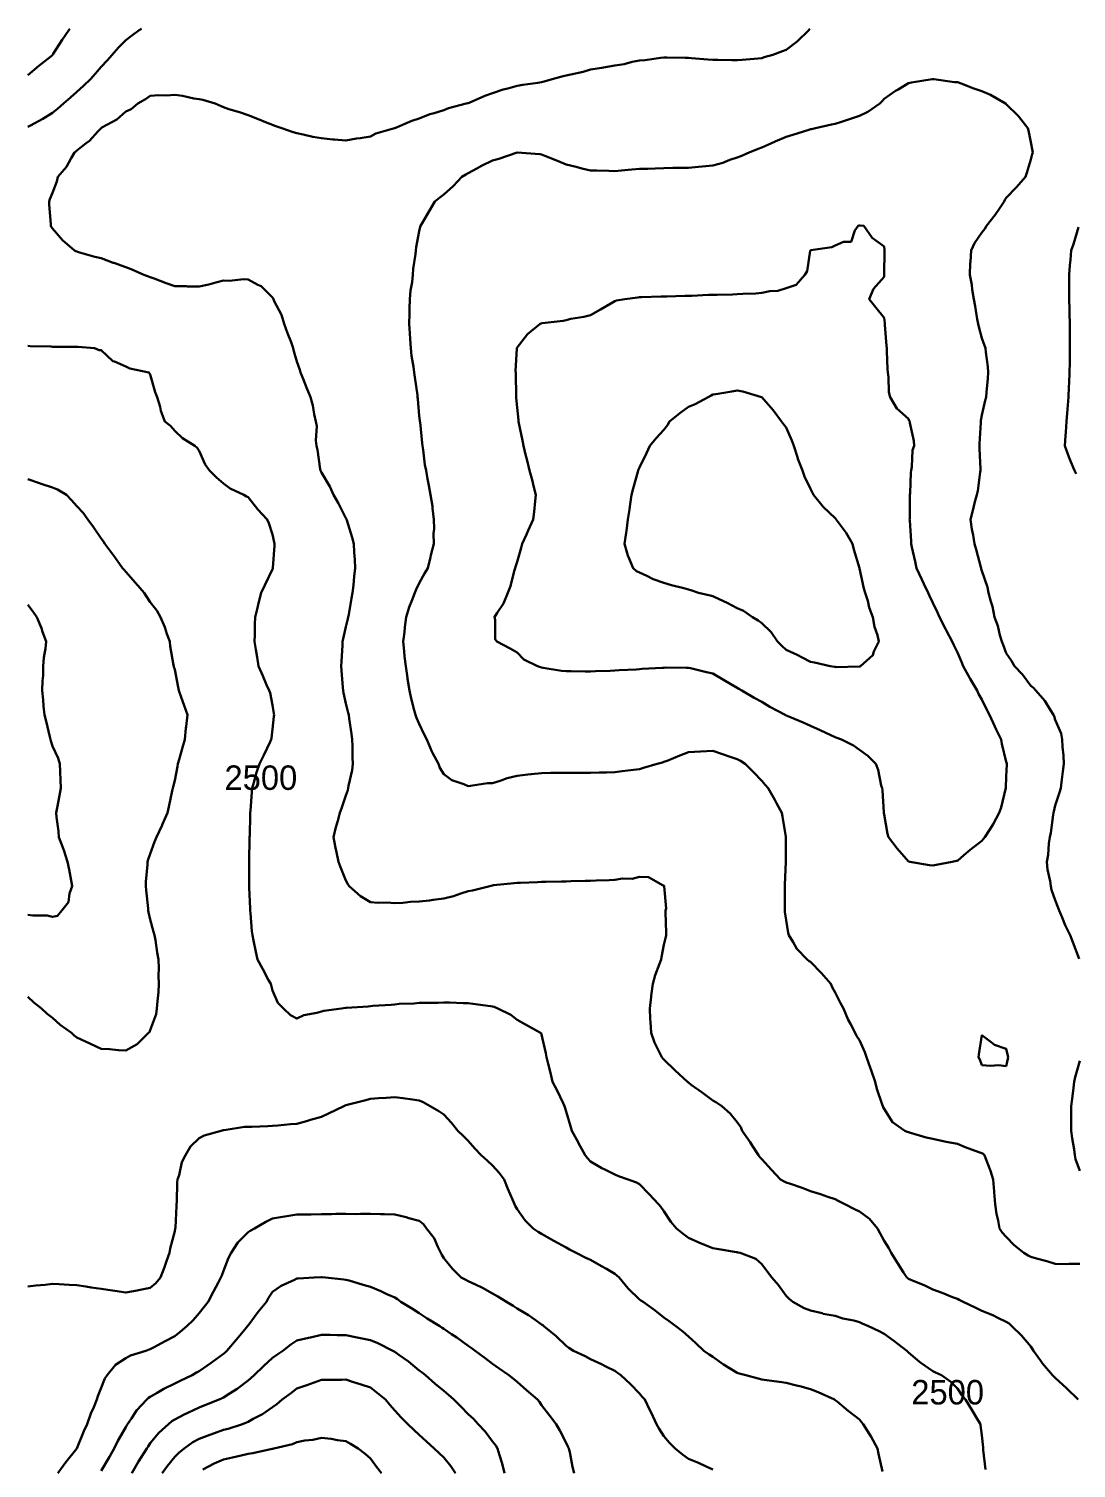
# Model space of a CAD drawing. Header units: inches. Extents: x 29277 to 43569, y 11651 to 22756.
# Drawn here: x 33739 to 38021, y 16870 to 22756 of the extents above; entities that cross this region are included whole.
import ezdxf

# ---------------------------------------------------------------- set-up
doc = ezdxf.new("R2010")
doc.units = ezdxf.units.IN
doc.header["$MEASUREMENT"] = 0
doc.layers.add('test_100m', color=124, linetype='Continuous', lineweight=30, true_color=0x00b06f)
doc.layers.add('test_20m', color=244, linetype='Continuous', lineweight=30, true_color=0xa80019)

msp = doc.modelspace()

# ---------------------------------------------------------------- linework, layer by layer
at = {"layer": 'test_100m'}
for points, elevation in [([(34199.7, 22756), (34190.7, 22749.9), (34158.6, 22726.6), (34135.3, 22709.5), (34106.2, 22679), (34080.2, 22649.9), (34059.1, 22626), (34035.3, 22600.2), (34011.9, 22573.3), (33991, 22549.9), (33962.5, 22522.7), (33935.3, 22497.9), (33910, 22475.2), (33881, 22449.9), (33855.8, 22429.3), (33835.3, 22412.4), (33796.7, 22388.4), (33746, 22360.6), (33735.3, 22354.5)], 2500), ([(33735.3, 21459.2), (33743.9, 21458.5), (33828.8, 21456.3), (33835.3, 21455.8), (33841, 21455.6), (33929.6, 21455.5), (33935.3, 21455.4), (33940.3, 21454.9), (34008.2, 21449.9), (34026.7, 21441.3), (34035.3, 21441.8), (34082.5, 21397.1), (34089.8, 21395.4), (34135.3, 21375.5), (34152.2, 21366.8), (34229, 21349.9), (34232.4, 21347), (34235.3, 21342.9), (34255.2, 21269.8), (34263.8, 21249.9), (34275.8, 21209.4), (34279.4, 21194), (34294.9, 21149.9), (34317.9, 21132.5), (34335.3, 21111.4), (34367.7, 21082.3), (34417.3, 21049.9), (34427.8, 21042.4), (34435.3, 21030.7), (34459.8, 20974.4), (34477.4, 20949.9), (34506.9, 20921.5), (34535.3, 20896.4), (34561.9, 20876.5), (34617.7, 20849.9), (34629.4, 20844), (34635.3, 20840.4), (34675.6, 20790.2), (34713.9, 20749.9), (34719.9, 20734.5), (34735.3, 20688.2), (34741.7, 20656.3), (34743.2, 20649.9), (34743, 20642.2), (34736.5, 20551.1), (34736.5, 20549.9), (34736.2, 20549), (34735.3, 20546.4), (34704.4, 20480.8), (34689.3, 20449.9), (34678.1, 20407.1), (34674, 20388.7), (34664.6, 20349.9), (34663.5, 20321.7), (34662.4, 20277), (34661.3, 20249.9), (34666.8, 20218.3), (34672, 20186.6), (34678.5, 20149.9), (34695.6, 20110.3), (34711.4, 20073.8), (34721.7, 20049.9), (34725.3, 20039.9), (34735.3, 19989.8), (34740.7, 19955.4), (34741.4, 19949.9), (34740.9, 19944.3), (34735.3, 19891.6), (34730.8, 19854.4), (34730.3, 19849.9), (34725.7, 19840.3), (34699.5, 19785.7), (34681.9, 19749.9), (34670, 19715.2), (34659.3, 19673.9), (34652.1, 19649.9), (34650.3, 19634.8), (34644.9, 19559.5), (34643.9, 19549.9), (34643.6, 19541.5), (34642, 19456.6), (34641.8, 19449.9), (34641.8, 19443.4), (34639.7, 19354.4), (34639.7, 19349.9), (34639.8, 19345.3), (34639.6, 19254.3), (34639.8, 19249.9), (34640.2, 19245), (34643.5, 19158.1), (34644.2, 19149.9), (34645.3, 19139.9), (34651.2, 19065.8), (34652.9, 19049.9), (34658, 19027.1), (34666.9, 18981.5), (34674.5, 18949.9), (34695.2, 18909.8), (34719.3, 18865.9), (34727.9, 18849.9), (34729.8, 18844.4), (34735.3, 18823.4), (34757.5, 18772.1), (34780.3, 18749.9), (34808.2, 18722.8), (34835.3, 18708.6), (34862.7, 18722.5), (34916.9, 18731.6), (34935.3, 18737.4), (34944.7, 18740.5), (35017.7, 18749.9), (35033.5, 18751.6), (35035.3, 18751.7), (35037.2, 18751.8), (35126.8, 18758.3), (35135.3, 18759), (35145.5, 18760.1), (35220.5, 18764.6), (35235.3, 18766.5), (35253.4, 18768), (35315, 18770.2), (35335.3, 18772.1), (35358.4, 18773), (35412.1, 18773.1), (35435.3, 18774.1), (35459.1, 18773.7), (35514.2, 18771), (35535.3, 18770.7), (35554.3, 18768.9), (35625.9, 18759.2), (35635.3, 18758.3), (35641.7, 18756.3), (35656.7, 18749.9), (35709.2, 18723.8), (35735.3, 18703.1), (35769.6, 18684.2), (35831.3, 18649.9), (35833.5, 18648.2), (35835.3, 18643.1), (35852.6, 18567.3), (35855.9, 18549.9), (35862.6, 18522.6), (35871.9, 18486.6), (35880.5, 18449.9), (35899.4, 18414), (35923, 18362.2), (35928.9, 18349.9), (35930.8, 18345.4), (35935.3, 18328.8), (35953.2, 18267.9), (35959.6, 18249.9), (35985.6, 18200.2), (35986.4, 18198.7), (36013.1, 18149.9), (36023.5, 18138.1), (36035.3, 18123.9), (36082.1, 18096.7), (36093.8, 18091.4), (36135.3, 18070.8), (36149.9, 18064.5), (36189.8, 18049.9), (36223.3, 18037.9), (36235.3, 18031), (36275.8, 17990.4), (36313.4, 17949.9), (36323.4, 17938), (36335.3, 17920.4), (36363.1, 17877.7), (36386.5, 17849.9), (36413.5, 17828.1), (36435.3, 17812.3), (36477.7, 17792.4), (36501.9, 17783.2), (36535.3, 17769.4), (36552, 17766.7), (36632.2, 17753), (36635.3, 17752.5), (36637.5, 17752.1), (36647.5, 17749.9), (36711.6, 17726.2), (36735.3, 17704.2), (36758.7, 17673.3), (36776.7, 17649.9), (36803.8, 17618.5), (36835.3, 17575), (36847.7, 17562.3), (36862.5, 17549.9), (36909.3, 17524), (36935.3, 17514.2), (36982.1, 17503), (36986.8, 17501.5), (37035.3, 17492.5), (37067.3, 17481.9), (37112.2, 17473), (37135.3, 17466.7), (37146.5, 17461.1), (37172.2, 17449.9), (37215.8, 17430.4), (37235.3, 17418.9), (37275.7, 17390.4), (37328.9, 17349.9), (37331.8, 17346.5), (37335.3, 17342.1), (37380.7, 17304.5), (37385.6, 17300.3), (37435.3, 17266.5), (37446.2, 17260.8), (37470.4, 17249.9), (37508.7, 17223.4), (37535.3, 17195.8), (37553.6, 17168.2), (37567.9, 17149.9), (37593.9, 17108.5), (37620, 17065.1), (37629.3, 17049.9), (37630.4, 17045), (37635.3, 17004.5), (37640, 16954.7), (37640.2, 16949.9), (37640.7, 16944.4), (37649.7, 16864.3)], 2500), ([(34284.5, 16849.9), (34305.4, 16879.8), (34335.3, 16916.3), (34352.3, 16932.9), (34374.2, 16949.9), (34409.7, 16975.5), (34435.3, 16990.1), (34478.8, 17006.4), (34498.4, 17013.1), (34535.3, 17026.2), (34554, 17031.2), (34612.7, 17049.9), (34629.2, 17056), (34635.3, 17059.1), (34656.4, 17071), (34694.5, 17090.7), (34735.3, 17119.9), (34753.3, 17131.8), (34775.3, 17149.9), (34809.4, 17175.7), (34835.3, 17195.3), (34875.4, 17209.8), (34905.4, 17220), (34935.3, 17230.5), (34954.5, 17230.7), (35017, 17231.6), (35035.3, 17231.8), (35062.2, 17223), (35097.5, 17212.1), (35135.3, 17199), (35163.3, 17178), (35196.6, 17149.9), (35214.7, 17129.3), (35235.3, 17105.9), (35261.9, 17076.5), (35288.8, 17049.9), (35312.5, 17027.2), (35335.3, 17006.7), (35364.5, 16979.1), (35396.7, 16949.9), (35416.2, 16930.9), (35435.3, 16913), (35463.8, 16878.4), (35483.4, 16849.9)], 2400)]:
    msp.add_lwpolyline(points, dxfattribs=dict(at, elevation=elevation))
at = {"layer": 'test_20m'}
for points, elevation in [([(34199.7, 22756), (34190.7, 22749.9), (34158.6, 22726.6), (34135.3, 22709.5), (34106.2, 22679), (34080.2, 22649.9), (34059.1, 22626), (34035.3, 22600.2), (34011.9, 22573.3), (33991, 22549.9), (33962.5, 22522.7), (33935.3, 22497.9), (33910, 22475.2), (33881, 22449.9), (33855.8, 22429.3), (33835.3, 22412.4), (33796.7, 22388.4), (33746, 22360.6), (33735.3, 22354.5)], 2500), ([(33907.3, 22756), (33903, 22749.9), (33875, 22710.2), (33838.6, 22653.2), (33836.4, 22649.9), (33835.9, 22649.3), (33835.3, 22648.6), (33828.8, 22643.3), (33780.5, 22604.6), (33735.3, 22566)], 2480), ([(36932, 22756), (36931, 22754.1), (36927.5, 22749.9), (36880.7, 22704.4), (36835.3, 22669.8), (36820.9, 22664.2), (36781, 22649.9), (36745.5, 22639.6), (36735.3, 22636.5), (36720.4, 22635), (36655.5, 22629.6), (36635.3, 22627.5), (36612.8, 22627.4), (36555.9, 22629.2), (36535.3, 22629.1), (36515.5, 22630.1), (36448.7, 22636.5), (36435.3, 22637.2), (36422.7, 22637.3), (36346.7, 22638.4), (36335.3, 22638.5), (36322.8, 22637.4), (36257.5, 22627.6), (36235.3, 22625.8), (36205.9, 22620.5), (36173.1, 22612), (36135.3, 22606.3), (36087.8, 22597.4), (36082.1, 22596.7), (36035.3, 22589), (36004.8, 22580.4), (35955.1, 22569.7), (35935.3, 22564.7), (35922.9, 22562.3), (35878.4, 22549.9), (35845.4, 22539.8), (35835.3, 22537.4), (35820.5, 22535.1), (35758.5, 22526.6), (35735.3, 22522.6), (35696.8, 22511.4), (35678, 22507.1), (35635.3, 22492.1), (35603.9, 22481.2), (35539.2, 22453.8), (35535.3, 22452.3), (35533.3, 22451.8), (35527.6, 22449.9), (35454.4, 22430.8), (35435.3, 22423.8), (35396.5, 22411.1), (35378.5, 22406.7), (35335.3, 22388.7), (35305.1, 22380), (35235.6, 22350.2), (35235.1, 22350.1), (35234.6, 22349.9), (35157.9, 22327.2), (35135.3, 22315.1), (35093.7, 22308.3), (35078.4, 22306.8), (35035.3, 22298.6), (34988.3, 22302.9), (34981.4, 22303.7), (34935.3, 22308.1), (34900.2, 22314.8), (34861.3, 22323.9), (34835.3, 22329.2), (34819.3, 22333.9), (34774, 22349.9), (34744.8, 22359.4), (34735.3, 22362.8), (34713.5, 22371.7), (34673.8, 22388.4), (34635.3, 22403.1), (34600.2, 22414.8), (34557.2, 22427.9), (34535.3, 22434.9), (34525.2, 22439.8), (34500.7, 22449.9), (34450.3, 22464.9), (34435.3, 22467.8), (34414, 22471.1), (34366.9, 22481.5), (34335.3, 22485.8), (34302.4, 22482.7), (34270, 22484.6), (34235.3, 22482.2), (34216.6, 22468.6), (34184.5, 22449.9), (34157.5, 22427.7), (34135.3, 22417.2), (34099.5, 22385.7), (34037.6, 22352.2), (34035.3, 22350.8), (34034.8, 22350.3), (34034.2, 22349.9), (34021.1, 22335.7), (33987, 22298.1), (33973.4, 22288), (33935.3, 22258.3), (33931.1, 22254), (33926.2, 22249.9), (33912.1, 22226.7), (33893.2, 22192), (33857.5, 22149.9), (33853.5, 22131.6), (33835.3, 22085.5), (33825.6, 22059.6), (33821.6, 22049.9), (33822.2, 22036.8), (33828.7, 21956.4), (33829.1, 21949.9), (33831, 21945.6), (33835.3, 21939.1), (33876.5, 21891.1), (33925.5, 21849.9), (33931.7, 21846.3), (33935.3, 21844.7), (33942.3, 21842.9), (34009.3, 21823.9), (34035.3, 21817.5), (34084.5, 21799.1), (34086.8, 21798.3), (34135.3, 21781.6), (34158.1, 21772.7), (34208.8, 21749.9), (34228.1, 21742.7), (34235.3, 21739.8), (34251, 21734.2), (34300.6, 21715.2), (34335.3, 21703.8), (34382.4, 21702.8), (34388.1, 21702.7), (34435.3, 21701.7), (34475.5, 21709.7), (34504, 21718.6), (34535.3, 21726.2), (34559.3, 21725.9), (34617.1, 21731.7), (34635.3, 21731.4), (34675.8, 21709.4), (34689.3, 21703.9), (34735.3, 21657.3), (34738.5, 21653.1), (34739.4, 21649.9), (34742.6, 21642.6), (34771.7, 21586.3), (34783, 21549.9), (34796.3, 21510.9), (34811.2, 21474), (34820.2, 21449.9), (34822.8, 21437.4), (34835.3, 21394.8), (34847, 21361.6), (34850.3, 21349.9), (34860.2, 21324.9), (34874, 21288.6), (34890.3, 21249.9), (34900.4, 21215), (34905.4, 21179.8), (34912.2, 21149.9), (34916, 21130.6), (34912.8, 21072.4), (34915.7, 21049.9), (34918.9, 21033.5), (34930.3, 20954.9), (34931.2, 20949.9), (34932.4, 20947), (34935.3, 20941), (34969.2, 20883.8), (34984.9, 20849.9), (35003.1, 20817.8), (35035.3, 20755.1), (35037.1, 20751.7), (35038, 20749.9), (35039.1, 20746.1), (35060.4, 20675.1), (35067.7, 20649.9), (35069.6, 20615.6), (35071.6, 20586.2), (35073.5, 20549.9), (35069.4, 20515.8), (35066.4, 20481), (35062.9, 20449.9), (35058.3, 20426.9), (35046.8, 20361.4), (35044.6, 20349.9), (35042.8, 20342.4), (35035.3, 20310.8), (35023.7, 20261.4), (35022, 20249.9), (35021.4, 20236), (35017.1, 20168.1), (35016.4, 20149.9), (35017.6, 20132.2), (35023.3, 20061.9), (35024.1, 20049.9), (35025.6, 20040.2), (35035.3, 19997.2), (35044.6, 19959.2), (35046.9, 19949.9), (35049.1, 19936.1), (35057.7, 19872.3), (35061.4, 19849.9), (35062.7, 19822.5), (35062, 19776.6), (35063.5, 19749.9), (35060.7, 19724.5), (35046.2, 19660.8), (35044.7, 19649.9), (35043.1, 19642.1), (35035.3, 19620.9), (35017.2, 19567.9), (35010.8, 19549.9), (35002, 19516.6), (34994.3, 19490.9), (34984.5, 19449.9), (34992.2, 19406.8), (34996.8, 19388.4), (35004.5, 19349.9), (35012.9, 19327.5), (35035.3, 19272.8), (35043.9, 19258.5), (35048.2, 19249.9), (35094.9, 19209.5), (35135.3, 19184.7), (35167.5, 19182.2), (35202.2, 19182.9), (35235.3, 19180.8), (35267.7, 19182.3), (35300, 19185.1), (35335.3, 19186.7), (35377.2, 19191.8), (35391.7, 19193.5), (35435.3, 19198.9), (35475.8, 19209.4), (35505.6, 19220.2), (35535.3, 19229.2), (35552.6, 19232.5), (35623.2, 19249.9), (35632.8, 19252.4), (35635.3, 19252.9), (35638.7, 19253.3), (35723, 19262.1), (35735.3, 19263.3), (35749.2, 19263.8), (35818.6, 19266.6), (35835.3, 19267.1), (35852.8, 19267.4), (35916.1, 19269), (35935.3, 19269.3), (35955.2, 19269.8), (36013.8, 19271.3), (36035.3, 19271.8), (36058.6, 19273.2), (36111, 19274.2), (36135.3, 19275.8), (36166.6, 19281.2), (36205.4, 19279.7), (36235.3, 19288.4), (36272.7, 19287.3), (36332.9, 19252.2), (36335.3, 19252), (36336.1, 19250.7), (36336.1, 19249.9), (36335.9, 19249.3), (36344.1, 19158.7), (36342.6, 19149.9), (36342.3, 19142.9), (36344.8, 19059.5), (36344.4, 19049.9), (36342.8, 19042.3), (36335.3, 19009.9), (36325, 18960.1), (36323.7, 18949.9), (36317.9, 18932.6), (36299.7, 18885.4), (36289.7, 18849.9), (36283.7, 18801.5), (36283.2, 18797.9), (36277.3, 18749.9), (36279.8, 18705.4), (36280.1, 18694.7), (36282.7, 18649.9), (36296.3, 18610.9), (36320.7, 18564.5), (36327.3, 18549.9), (36330.5, 18545.1), (36335.3, 18540.3), (36381.6, 18496.3), (36431.4, 18449.9), (36433.5, 18448.1), (36435.3, 18446.6), (36447.3, 18437.8), (36491.2, 18405.8), (36535.3, 18373.5), (36550.9, 18365.6), (36572.8, 18349.9), (36606.1, 18320.7), (36635.3, 18284.6), (36649.3, 18264), (36656, 18249.9), (36687.6, 18202.3), (36696.5, 18188.7), (36721.9, 18149.9), (36727.3, 18141.9), (36735.3, 18133.4), (36775, 18089.6), (36812.7, 18049.9), (36827.1, 18041.7), (36835.3, 18038.5), (36853, 18032.1), (36901.1, 18015.8), (36935.3, 18003), (36975.3, 17989.9), (37005.5, 17979.7), (37035.3, 17969.8), (37048.5, 17963.2), (37075.1, 17949.9), (37114.9, 17929.5), (37135.3, 17919.2), (37175.4, 17890), (37208.6, 17849.9), (37217.7, 17832.4), (37235.3, 17798.9), (37254.7, 17769.3), (37264.8, 17749.9), (37291.9, 17706.5), (37315.4, 17669.7), (37328.1, 17649.9), (37332.1, 17646.7), (37335.3, 17644.7), (37344.6, 17640.6), (37402, 17616.6), (37435.3, 17600.6), (37472.4, 17587.1), (37515.6, 17569.6), (37535.3, 17562), (37543.1, 17557.7), (37558.7, 17549.9), (37611, 17525.6), (37635.3, 17513.8), (37680.5, 17495.1), (37700, 17485.1), (37735.3, 17468.4), (37746.3, 17460.9), (37758, 17449.9), (37797.3, 17411.9), (37835.3, 17367.3), (37842.4, 17357), (37846.9, 17349.9), (37875.7, 17309.5), (37883.5, 17298.1), (37924.2, 17249.9), (37929.5, 17244.1), (37935.3, 17239.7), (37981.9, 17196.6), (38028.4, 17149.9)], 2520), ([(38032.6, 18952.5), (38006.8, 19021.4), (37995.9, 19049.9), (37976.3, 19090.9), (37963.4, 19121.7), (37951, 19149.9), (37946.9, 19161.6), (37935.3, 19193.1), (37920.3, 19235), (37917.1, 19249.9), (37915, 19270.1), (37903.1, 19317.7), (37900.8, 19349.9), (37906.8, 19378.4), (37909.5, 19424.1), (37913.7, 19449.9), (37916.9, 19468.2), (37927.4, 19542.1), (37928.7, 19549.9), (37929.7, 19555.4), (37935.3, 19579.9), (37952.7, 19632.4), (37957.7, 19649.9), (37961, 19675.6), (37966.3, 19718.9), (37970.2, 19749.9), (37969.1, 19783.7), (37965.2, 19820), (37964, 19849.9), (37959.2, 19873.9), (37935.3, 19930.3), (37930.7, 19945.3), (37928.5, 19949.9), (37916, 19969.2), (37892.9, 20007.5), (37856, 20049.9), (37846.1, 20060.7), (37835.3, 20069), (37801.4, 20116), (37769, 20149.9), (37756.6, 20171.2), (37735.3, 20202), (37722.2, 20236.8), (37716.4, 20249.9), (37708.5, 20276.6), (37700.2, 20314.8), (37687.3, 20349.9), (37678.7, 20393.3), (37671.5, 20413.7), (37662.2, 20449.9), (37658.2, 20472.8), (37635.3, 20539.1), (37633, 20547.7), (37632.1, 20549.9), (37630.7, 20554.4), (37612.5, 20627.1), (37605.1, 20649.9), (37599.6, 20685.6), (37594.9, 20709.5), (37589.3, 20749.9), (37598.7, 20786.4), (37607.2, 20821.8), (37614.2, 20849.9), (37618.7, 20866.5), (37628.8, 20943.4), (37630.2, 20949.9), (37630.4, 20954.7), (37625.5, 21040.1), (37625.9, 21049.9), (37626.3, 21058.8), (37630.9, 21145.5), (37631.1, 21149.9), (37631.4, 21153.8), (37635.3, 21175.6), (37649.4, 21235.7), (37653.1, 21249.9), (37654.9, 21269.5), (37659.4, 21325.8), (37661.7, 21349.9), (37659.2, 21373.8), (37651.5, 21433.7), (37649.7, 21449.9), (37646.2, 21460.8), (37635.3, 21490.4), (37622.4, 21537), (37619.7, 21549.9), (37616.5, 21568.6), (37607.5, 21622.1), (37602.7, 21649.9), (37595.9, 21689.2), (37593.8, 21708.4), (37585.5, 21749.9), (37588, 21797.1), (37588.8, 21803.4), (37591.7, 21849.9), (37605.7, 21879.5), (37635.3, 21922.7), (37646.8, 21938.4), (37654.1, 21949.9), (37689.8, 21995.3), (37706.9, 22021.5), (37726.1, 22049.9), (37729.2, 22055.9), (37735.3, 22064.3), (37777.2, 22108), (37813.8, 22149.9), (37818.9, 22166.3), (37835.3, 22221.3), (37841.4, 22243.8), (37843, 22249.9), (37842.6, 22257.2), (37835.3, 22292.9), (37825.8, 22340.4), (37823.7, 22349.9), (37784.6, 22399.3), (37735.3, 22447.9), (37734.2, 22448.8), (37732.6, 22449.9), (37670.9, 22485.5), (37635.3, 22500.7), (37598.1, 22512.7), (37554.2, 22530.9), (37535.3, 22538), (37523.7, 22538.3), (37438.3, 22549.9), (37435.6, 22550.2), (37435.3, 22550.3), (37434.9, 22550.3), (37432, 22549.9), (37348.3, 22536.9), (37335.3, 22533.2), (37293.8, 22508.4), (37282.9, 22502.2), (37235.3, 22469.1), (37226.3, 22458.8), (37218.1, 22449.9), (37169.1, 22416), (37135.3, 22399.4), (37097.9, 22387.2), (37061.2, 22375.8), (37035.3, 22367.6), (37020.7, 22364.4), (36954.6, 22349.9), (36939, 22346.1), (36935.3, 22345.1), (36928.5, 22343.1), (36862.7, 22322.5), (36835.3, 22314.4), (36790.5, 22294.7), (36772, 22286.7), (36735.3, 22270.6), (36720.1, 22265.1), (36684.1, 22249.9), (36649.7, 22235.4), (36635.3, 22230.1), (36605.3, 22219.9), (36576.6, 22208.5), (36535.3, 22196.8), (36492.4, 22192.7), (36477.1, 22191.7), (36435.3, 22187.9), (36397.9, 22187.3), (36372.2, 22186.9), (36335.3, 22186.2), (36299.9, 22185.2), (36269.1, 22183.7), (36235.3, 22182.7), (36204.4, 22180.7), (36161.2, 22175.8), (36135.3, 22173.9), (36110.4, 22174.8), (36061.4, 22176), (36035.3, 22176.9), (35999.9, 22185.3), (35976.7, 22191.3), (35935.3, 22200.6), (35900.8, 22215.5), (35849, 22236.2), (35835.3, 22241.8), (35828.5, 22243.1), (35735.5, 22249.6), (35735.3, 22249.7), (35735, 22249.6), (35661.1, 22224.1), (35635.3, 22217.6), (35589.6, 22195.6), (35570, 22184.6), (35535.3, 22166), (35525.1, 22160.1), (35509.1, 22149.9), (35473.3, 22111.9), (35435.3, 22077.8), (35419.6, 22065.6), (35399.2, 22049.9), (35375.5, 22009.7), (35347.1, 21961.7), (35340.1, 21949.9), (35339.1, 21946), (35335.3, 21928.9), (35322.8, 21862.3), (35321.2, 21849.9), (35319.8, 21834.4), (35310.8, 21774.3), (35308.8, 21749.9), (35305.6, 21720.2), (35299.8, 21685.4), (35296.4, 21649.9), (35295.7, 21610.3), (35295.1, 21590.1), (35294.4, 21549.9), (35296.5, 21511.1), (35298.2, 21487), (35300.2, 21449.9), (35303.9, 21418.5), (35311.9, 21373.2), (35315, 21349.9), (35316.8, 21331.4), (35327.7, 21257.5), (35328.5, 21249.9), (35328.8, 21243.4), (35335.3, 21172.9), (35337.4, 21152.1), (35337.8, 21149.9), (35338.3, 21146.9), (35346.6, 21061.2), (35348.8, 21049.9), (35351.6, 21033.6), (35358.6, 20973.2), (35363, 20949.9), (35368.9, 20916.2), (35374.2, 20888.8), (35380.9, 20849.9), (35388.9, 20803.5), (35389, 20796.2), (35395.1, 20749.9), (35396.5, 20711.1), (35393.7, 20691.4), (35394.8, 20649.9), (35382.1, 20603.1), (35380.6, 20595.2), (35369.8, 20549.9), (35357.3, 20527.9), (35335.3, 20489.1), (35322, 20463.2), (35316.8, 20449.9), (35306.5, 20421.1), (35294.2, 20391), (35281.4, 20349.9), (35276.9, 20308.3), (35274.5, 20289.1), (35270.1, 20249.9), (35274.1, 20211.1), (35275, 20189.6), (35279.7, 20149.9), (35286.9, 20101.5), (35287.7, 20097.4), (35295.4, 20049.9), (35302.7, 20017.3), (35314.9, 19970.2), (35319.8, 19949.9), (35323.7, 19938.3), (35335.3, 19913.5), (35355.8, 19870.4), (35366.2, 19849.9), (35386.4, 19801), (35389.5, 19795.7), (35413.3, 19749.9), (35418.9, 19733.5), (35435.3, 19708), (35468.8, 19683.4), (35517.9, 19667.2), (35535.3, 19659.3), (35545.3, 19659.9), (35614.5, 19670.6), (35635.3, 19671.7), (35666.4, 19681), (35694.1, 19691.1), (35735.3, 19701.2), (35779, 19706.2), (35792.8, 19707.4), (35835.3, 19712), (35872.5, 19712.7), (35898.4, 19713.1), (35935.3, 19713.8), (35971.5, 19713.7), (35998.7, 19713.4), (36035.3, 19713.2), (36070.8, 19714.3), (36100.1, 19714.8), (36135.3, 19715.8), (36165.1, 19720.1), (36210.7, 19725.3), (36235.3, 19728.7), (36251.5, 19733.6), (36307.9, 19749.9), (36329, 19756.1), (36335.3, 19757.7), (36348.2, 19762.8), (36401.1, 19784), (36435.3, 19797.4), (36485, 19800.2), (36485.6, 19800.2), (36535.3, 19802.9), (36574.7, 19789.3), (36606.1, 19779), (36635.3, 19769.2), (36647.9, 19762.5), (36667.6, 19749.9), (36701.4, 19716.1), (36735.3, 19680), (36749.7, 19664.3), (36762.1, 19649.9), (36788.8, 19603.5), (36796.4, 19588.8), (36817.1, 19549.9), (36819.7, 19534.3), (36834.1, 19451.1), (36834.3, 19449.9), (36834.3, 19448.9), (36834.2, 19350.9), (36834.2, 19349.9), (36834.2, 19348.8), (36830, 19255.1), (36829.7, 19249.9), (36829.5, 19244.2), (36829.5, 19155.7), (36829.2, 19149.9), (36829.6, 19144.2), (36835.3, 19110.3), (36844.1, 19058.7), (36846.1, 19049.9), (36863.9, 19021.3), (36878.8, 18993.4), (36921.2, 18949.9), (36928.7, 18943.3), (36935.3, 18940.2), (36979.3, 18893.9), (37018.3, 18849.9), (37022.8, 18837.4), (37035.3, 18814.9), (37057.2, 18771.9), (37069.6, 18749.9), (37089.1, 18703.7), (37098.2, 18687), (37116.7, 18649.9), (37123.4, 18638.1), (37135.3, 18620), (37156.5, 18571.2), (37163.7, 18549.9), (37180.6, 18504.5), (37183.3, 18497.9), (37199.4, 18449.9), (37205.9, 18420.5), (37228.1, 18357), (37230.1, 18349.9), (37231.2, 18345.8), (37235.3, 18338.7), (37269.5, 18284.1), (37320.4, 18249.9), (37330.1, 18244.7), (37335.3, 18243.3), (37343.7, 18241.5), (37407, 18221.6), (37435.3, 18217), (37477.5, 18207.6), (37489.6, 18204.2), (37535.3, 18195.6), (37567.6, 18182.3), (37622.7, 18162.4), (37635.3, 18157.6), (37640.2, 18154.9), (37645.4, 18149.9), (37651.1, 18134.1), (37670.8, 18085.5), (37682.1, 18049.9), (37685.9, 18000.5), (37686, 17999.1), (37689.9, 17949.9), (37695.7, 17910.3), (37702.2, 17882.9), (37707.9, 17849.9), (37718.3, 17833), (37735.3, 17815.9), (37767, 17781.6), (37806.9, 17749.9), (37824.6, 17739.2), (37835.3, 17733.7), (37858, 17727.2), (37901.1, 17715.7), (37935.3, 17705.2), (37980.6, 17704.6), (37990.9, 17705.6), (38035.3, 17704.9)], 2540), ([(38021, 20935.7), (38014.6, 20949.9), (37999.5, 20985.7), (37990.4, 21005), (37974.2, 21049.9), (37976.6, 21091.3), (37978.8, 21106.3), (37981, 21149.9), (37985.3, 21199.8), (37985.3, 21199.9), (37989.3, 21249.9), (37991.3, 21293.8), (37991.8, 21306.4), (37993.7, 21349.9), (37994.3, 21390.9), (37994.7, 21409.3), (37995.3, 21449.9), (37994.8, 21490.3), (37994.9, 21509.5), (37994.4, 21549.9), (37993.5, 21591.6), (37993.4, 21608), (37992.5, 21649.9), (37992.3, 21692.9), (37992.2, 21706.8), (37991.9, 21749.9), (37995.4, 21789.8), (37997, 21811.6), (38000.2, 21849.9), (38009.5, 21875.7), (38030.4, 21945)], 2520), ([(33735.3, 21459.2), (33743.9, 21458.5), (33828.8, 21456.3), (33835.3, 21455.8), (33841, 21455.6), (33929.6, 21455.5), (33935.3, 21455.4), (33940.3, 21454.9), (34008.2, 21449.9), (34026.7, 21441.3), (34035.3, 21441.8), (34082.5, 21397.1), (34089.8, 21395.4), (34135.3, 21375.5), (34152.2, 21366.8), (34229, 21349.9), (34232.4, 21347), (34235.3, 21342.9), (34255.2, 21269.8), (34263.8, 21249.9), (34275.8, 21209.4), (34279.4, 21194), (34294.9, 21149.9), (34317.9, 21132.5), (34335.3, 21111.4), (34367.7, 21082.3), (34417.3, 21049.9), (34427.8, 21042.4), (34435.3, 21030.7), (34459.8, 20974.4), (34477.4, 20949.9), (34506.9, 20921.5), (34535.3, 20896.4), (34561.9, 20876.5), (34617.7, 20849.9), (34629.4, 20844), (34635.3, 20840.4), (34675.6, 20790.2), (34713.9, 20749.9), (34719.9, 20734.5), (34735.3, 20688.2), (34741.7, 20656.3), (34743.2, 20649.9), (34743, 20642.2), (34736.5, 20551.1), (34736.5, 20549.9), (34736.2, 20549), (34735.3, 20546.4), (34704.4, 20480.8), (34689.3, 20449.9), (34678.1, 20407.1), (34674, 20388.7), (34664.6, 20349.9), (34663.5, 20321.7), (34662.4, 20277), (34661.3, 20249.9), (34666.8, 20218.3), (34672, 20186.6), (34678.5, 20149.9), (34695.6, 20110.3), (34711.4, 20073.8), (34721.7, 20049.9), (34725.3, 20039.9), (34735.3, 19989.8), (34740.7, 19955.4), (34741.4, 19949.9), (34740.9, 19944.3), (34735.3, 19891.6), (34730.8, 19854.4), (34730.3, 19849.9), (34725.7, 19840.3), (34699.5, 19785.7), (34681.9, 19749.9), (34670, 19715.2), (34659.3, 19673.9), (34652.1, 19649.9), (34650.3, 19634.8), (34644.9, 19559.5), (34643.9, 19549.9), (34643.6, 19541.5), (34642, 19456.6), (34641.8, 19449.9), (34641.8, 19443.4), (34639.7, 19354.4), (34639.7, 19349.9), (34639.8, 19345.3), (34639.6, 19254.3), (34639.8, 19249.9), (34640.2, 19245), (34643.5, 19158.1), (34644.2, 19149.9), (34645.3, 19139.9), (34651.2, 19065.8), (34652.9, 19049.9), (34658, 19027.1), (34666.9, 18981.5), (34674.5, 18949.9), (34695.2, 18909.8), (34719.3, 18865.9), (34727.9, 18849.9), (34729.8, 18844.4), (34735.3, 18823.4), (34757.5, 18772.1), (34780.3, 18749.9), (34808.2, 18722.8), (34835.3, 18708.6), (34862.7, 18722.5), (34916.9, 18731.6), (34935.3, 18737.4), (34944.7, 18740.5), (35017.7, 18749.9), (35033.5, 18751.6), (35035.3, 18751.7), (35037.2, 18751.8), (35126.8, 18758.3), (35135.3, 18759), (35145.5, 18760.1), (35220.5, 18764.6), (35235.3, 18766.5), (35253.4, 18768), (35315, 18770.2), (35335.3, 18772.1), (35358.4, 18773), (35412.1, 18773.1), (35435.3, 18774.1), (35459.1, 18773.7), (35514.2, 18771), (35535.3, 18770.7), (35554.3, 18768.9), (35625.9, 18759.2), (35635.3, 18758.3), (35641.7, 18756.3), (35656.7, 18749.9), (35709.2, 18723.8), (35735.3, 18703.1), (35769.6, 18684.2), (35831.3, 18649.9), (35833.5, 18648.2), (35835.3, 18643.1), (35852.6, 18567.3), (35855.9, 18549.9), (35862.6, 18522.6), (35871.9, 18486.6), (35880.5, 18449.9), (35899.4, 18414), (35923, 18362.2), (35928.9, 18349.9), (35930.8, 18345.4), (35935.3, 18328.8), (35953.2, 18267.9), (35959.6, 18249.9), (35985.6, 18200.2), (35986.4, 18198.7), (36013.1, 18149.9), (36023.5, 18138.1), (36035.3, 18123.9), (36082.1, 18096.7), (36093.8, 18091.4), (36135.3, 18070.8), (36149.9, 18064.5), (36189.8, 18049.9), (36223.3, 18037.9), (36235.3, 18031), (36275.8, 17990.4), (36313.4, 17949.9), (36323.4, 17938), (36335.3, 17920.4), (36363.1, 17877.7), (36386.5, 17849.9), (36413.5, 17828.1), (36435.3, 17812.3), (36477.7, 17792.4), (36501.9, 17783.2), (36535.3, 17769.4), (36552, 17766.7), (36632.2, 17753), (36635.3, 17752.5), (36637.5, 17752.1), (36647.5, 17749.9), (36711.6, 17726.2), (36735.3, 17704.2), (36758.7, 17673.3), (36776.7, 17649.9), (36803.8, 17618.5), (36835.3, 17575), (36847.7, 17562.3), (36862.5, 17549.9), (36909.3, 17524), (36935.3, 17514.2), (36982.1, 17503), (36986.8, 17501.5), (37035.3, 17492.5), (37067.3, 17481.9), (37112.2, 17473), (37135.3, 17466.7), (37146.5, 17461.1), (37172.2, 17449.9), (37215.8, 17430.4), (37235.3, 17418.9), (37275.7, 17390.4), (37328.9, 17349.9), (37331.8, 17346.5), (37335.3, 17342.1), (37380.7, 17304.5), (37385.6, 17300.3), (37435.3, 17266.5), (37446.2, 17260.8), (37470.4, 17249.9), (37508.7, 17223.4), (37535.3, 17195.8), (37553.6, 17168.2), (37567.9, 17149.9), (37593.9, 17108.5), (37620, 17065.1), (37629.3, 17049.9), (37630.4, 17045), (37635.3, 17004.5), (37640, 16954.7), (37640.2, 16949.9), (37640.7, 16944.4), (37649.7, 16864.3)], 2500), ([(33735.3, 20914.5), (33782.9, 20897.5), (33790, 20895.2), (33835.3, 20879.6), (33856.7, 20871.3), (33892.9, 20849.9), (33913.9, 20828.5), (33935.3, 20804.3), (33961.8, 20776.4), (33980, 20749.9), (34003.2, 20717.8), (34035.3, 20672.2), (34044.1, 20658.7), (34049.5, 20649.9), (34086.2, 20600.8), (34090.6, 20594.6), (34122.2, 20549.9), (34128.3, 20542.9), (34135.3, 20535.3), (34175.3, 20489.9), (34210.3, 20449.9), (34219.5, 20434.1), (34235.3, 20411), (34262.4, 20377), (34277.8, 20349.9), (34295, 20309.6), (34303.4, 20281.7), (34314.9, 20249.9), (34317.1, 20231.7), (34331.1, 20154), (34331.7, 20149.9), (34332, 20146.6), (34335.3, 20136), (34349.5, 20064.1), (34352.7, 20049.9), (34362, 20023.2), (34374.5, 19989.1), (34387.5, 19949.9), (34382, 19903.1), (34381.6, 19896.2), (34376.6, 19849.9), (34367.8, 19817.3), (34353.2, 19767.8), (34348.2, 19749.9), (34346.3, 19738.8), (34335.3, 19681.4), (34328.7, 19656.5), (34327.7, 19649.9), (34325.7, 19640.3), (34310.9, 19574.3), (34306, 19549.9), (34284.8, 19500.4), (34283.9, 19498.6), (34261.4, 19449.9), (34253.5, 19431.7), (34235.3, 19382.1), (34226.4, 19358.7), (34224.5, 19349.9), (34224.2, 19338.8), (34218, 19267.1), (34217.6, 19249.9), (34219.4, 19234), (34226.6, 19158.6), (34227.5, 19149.9), (34228.8, 19143.4), (34235.3, 19113.8), (34248.5, 19063.1), (34252.7, 19049.9), (34256.5, 19028.6), (34264.2, 18978.8), (34269.7, 18949.9), (34270.3, 18914.8), (34269.4, 18884), (34270.1, 18849.9), (34268.6, 18816.5), (34264.5, 18779.1), (34263, 18749.9), (34259.4, 18725.8), (34235.3, 18660.7), (34231.9, 18653.3), (34228.4, 18649.9), (34181.9, 18603.3), (34135.3, 18577.8), (34106.1, 18579.1), (34069.3, 18583.9), (34035.3, 18585.1), (33991, 18605.6), (33970.3, 18614.9), (33935.3, 18630.7), (33924.6, 18639.2), (33913.6, 18649.9), (33867.8, 18682.4), (33835.3, 18710.8), (33813.5, 18728.2), (33790.8, 18749.9), (33759.9, 18774.5), (33735.3, 18797.4)], 2480), ([(33735.3, 20399.9), (33756.4, 20371), (33772.2, 20349.9), (33790.6, 20305.2), (33795.5, 20289.6), (33809.9, 20249.9), (33807.7, 20222.3), (33800.4, 20184.8), (33798.3, 20149.9), (33797, 20111.6), (33795.1, 20090.1), (33793.8, 20049.9), (33797.7, 20012.3), (33799.5, 19985.7), (33802.9, 19949.9), (33810, 19924.6), (33825.2, 19860), (33827.8, 19849.9), (33829.4, 19844), (33835.3, 19822.7), (33858.4, 19773), (33865.9, 19749.9), (33866.6, 19718.5), (33869, 19683.6), (33869.7, 19649.9), (33864.2, 19621), (33855.1, 19569.8), (33851.5, 19549.9), (33852.8, 19532.3), (33860, 19474.6), (33861.7, 19449.9), (33877.7, 19407.5), (33882.2, 19396.8), (33897.2, 19349.9), (33903.8, 19318.4), (33912.1, 19273.1), (33916.7, 19249.9), (33905.9, 19220.5), (33900.7, 19184.4), (33874.3, 19149.9), (33856.3, 19128.9), (33835.3, 19124.2), (33814.7, 19129.3), (33755.9, 19129.3), (33735.3, 19132.7)], 2460), ([(38035.3, 18085.6), (38018.6, 18133.2), (38014.9, 18149.9), (38012.1, 18173.1), (38004, 18218.6), (38000.6, 18249.9), (38001, 18284.1), (38000.4, 18315), (38000.8, 18349.9), (38004.4, 18380.7), (38010, 18424.7), (38013, 18449.9), (38016.5, 18468.7), (38035.3, 18535.9)], 2540), ([(33735.3, 17612.5), (33768, 17617.1), (33805.4, 17620), (33835.3, 17623.8), (33862.6, 17622.6), (33904.5, 17619.1), (33935.3, 17617.9), (33972.4, 17612.8), (33994.2, 17608.9), (34035.3, 17603.7), (34081.3, 17595.9), (34090.3, 17594.9), (34135.3, 17588.1), (34182.3, 17597), (34187.4, 17597.8), (34235.3, 17607.6), (34258.2, 17626.9), (34277.3, 17649.9), (34293.1, 17692.1), (34301.5, 17716.1), (34313.7, 17749.9), (34316.6, 17768.6), (34335.3, 17839.5), (34337.3, 17847.9), (34337.9, 17849.9), (34338.4, 17853), (34342.2, 17943), (34343.4, 17949.9), (34344.5, 17959.1), (34345.6, 18039.6), (34347.1, 18049.9), (34353.5, 18068.1), (34364, 18121.2), (34380.1, 18149.9), (34399.6, 18185.6), (34435.3, 18219.1), (34455.4, 18229.8), (34525.3, 18249.9), (34532.9, 18252.3), (34535.3, 18252.5), (34537.9, 18252.5), (34620.2, 18265), (34635.3, 18265.1), (34650.7, 18265.3), (34716.3, 18268.9), (34735.3, 18269.1), (34756.4, 18271), (34809.1, 18276), (34835.3, 18278.4), (34874.8, 18289.4), (34891.2, 18293.9), (34935.3, 18306.4), (34964.6, 18320.5), (35026.8, 18349.9), (35032.7, 18352.5), (35035.3, 18353.8), (35040.6, 18355.2), (35111.6, 18373.5), (35135.3, 18380.4), (35168.2, 18382.8), (35200.4, 18384.7), (35235.3, 18387.3), (35268.5, 18383.2), (35308.2, 18377), (35335.3, 18373.4), (35351.6, 18366.2), (35380.5, 18349.9), (35415.2, 18329.9), (35435.3, 18315.5), (35467.6, 18282.2), (35493.2, 18249.9), (35514.2, 18228.9), (35535.3, 18208.1), (35562.6, 18177.2), (35588.7, 18149.9), (35612.8, 18127.5), (35635.3, 18107.9), (35662.4, 18077), (35681.9, 18049.9), (35697.6, 18012.2), (35716.3, 17968.9), (35724.4, 17949.9), (35727.6, 17942.3), (35735.3, 17929.4), (35767.6, 17882.2), (35801.3, 17849.9), (35820.9, 17835.6), (35835.3, 17827.5), (35885.2, 17799.8), (35885.6, 17799.6), (35935.3, 17771.8), (35949.5, 17764.1), (35976.5, 17749.9), (36015.7, 17730.4), (36035.3, 17721.8), (36080.7, 17695.3), (36100.9, 17684.3), (36135.3, 17665.1), (36143.6, 17658.3), (36152.2, 17649.9), (36189.5, 17604.1), (36235.3, 17559.5), (36241.1, 17555.8), (36250.2, 17549.9), (36299.4, 17514.1), (36335.3, 17486), (36356.8, 17471.5), (36384.4, 17449.9), (36413.4, 17428), (36435.3, 17407.6), (36466, 17380.7), (36498.8, 17349.9), (36519.9, 17334.5), (36535.3, 17324.8), (36579.1, 17293.7), (36610, 17275.2), (36635.3, 17259.5), (36642.5, 17257.1), (36670.7, 17249.9), (36721.3, 17235.9), (36735.3, 17233), (36754.9, 17230.2), (36807.9, 17222.5), (36835.3, 17218.7), (36876.9, 17208.3), (36891, 17205.7), (36935.3, 17192.3), (36966.6, 17181.2), (37033.2, 17149.9), (37034.5, 17149.1), (37035.3, 17148.5), (37043.3, 17141.8), (37089, 17103.6), (37135.3, 17068.3), (37143.6, 17058.3), (37150.7, 17049.9), (37175.8, 17009.4), (37183.3, 16997.9), (37208.3, 16949.9), (37213.1, 16927.8), (37228.7, 16856.4)], 2480), ([(33857.9, 16849.9), (33890.6, 16894.6), (33935.1, 16949.7), (33935.3, 16950), (33963.7, 17021.5), (33977.6, 17049.9), (33992, 17093.2), (34004.6, 17119.3), (34017.4, 17149.9), (34020.7, 17164.4), (34035.3, 17197.9), (34049.3, 17235.8), (34059.8, 17249.9), (34092.8, 17292.4), (34135.3, 17319.6), (34154.9, 17330.3), (34216.8, 17349.9), (34230.5, 17354.7), (34235.3, 17355.9), (34248.4, 17363), (34296.1, 17389.1), (34335.3, 17409.8), (34358, 17427.2), (34385.3, 17449.9), (34410.5, 17474.6), (34435.3, 17503.2), (34456.1, 17529), (34472.2, 17549.9), (34493.6, 17591.6), (34512.6, 17627.3), (34524.6, 17649.9), (34527.7, 17657.5), (34535.3, 17676.8), (34555.7, 17729.5), (34565.9, 17749.9), (34593.2, 17792), (34635.3, 17835.2), (34644.2, 17841), (34661.2, 17849.9), (34707.7, 17877.5), (34735.3, 17890.9), (34784.2, 17898.8), (34786, 17899.1), (34835.3, 17906.6), (34877.7, 17907.4), (34893.1, 17907.8), (34935.3, 17908.6), (34976.5, 17908.7), (34994.6, 17909.2), (35035.3, 17909.3), (35076.1, 17909.1), (35095, 17909.7), (35135.3, 17909.5), (35177.1, 17908), (35193.6, 17908.3), (35235.3, 17906.6), (35282, 17896.6), (35292.5, 17892.7), (35335.3, 17880.7), (35352.5, 17867.1), (35365.4, 17849.9), (35396, 17810.7), (35410.7, 17774.5), (35423.2, 17749.9), (35427.6, 17742.2), (35435.3, 17728.4), (35470.7, 17685.3), (35506.8, 17649.9), (35525.4, 17640.1), (35535.3, 17634.8), (35564.6, 17620.5), (35593.1, 17607.7), (35635.3, 17584.2), (35657.1, 17571.7), (35691.9, 17549.9), (35718.9, 17533.5), (35735.3, 17522.2), (35781.4, 17496.1), (35809.2, 17475.9), (35835.3, 17457.9), (35839.8, 17454.4), (35845.1, 17449.9), (35894.5, 17409.2), (35935.3, 17370.4), (35946.9, 17361.6), (35965.4, 17349.9), (36013, 17327.6), (36035.3, 17316.1), (36080.1, 17294.8), (36100.8, 17284.4), (36135.3, 17267.4), (36145.6, 17260.2), (36159.1, 17249.9), (36199.1, 17213.7), (36235.3, 17175.3), (36247.2, 17161.9), (36257.7, 17149.9), (36278, 17107.2), (36282.7, 17097.3), (36305.6, 17049.9), (36315.6, 17030.2), (36335.3, 17000.2), (36358.8, 16973.5), (36381.8, 16949.9), (36410.8, 16925.5), (36435.3, 16908), (36476.6, 16891.3), (36508.8, 16876.4), (36535.3, 16864.8)], 2460), ([(34035.3, 16858.2), (34068.5, 16916.7), (34088.2, 16949.9), (34103.4, 16981.8), (34135.3, 17037.7), (34139.6, 17045.5), (34142.7, 17049.9), (34158.6, 17073.3), (34179.3, 17105.9), (34221.2, 17149.9), (34228.1, 17157.1), (34235.3, 17161.9), (34263.4, 17178), (34290.5, 17194.7), (34335.3, 17216.1), (34358.1, 17227.1), (34406.7, 17249.9), (34424.7, 17260.5), (34435.3, 17266.8), (34484.7, 17300.5), (34489.3, 17304), (34535.3, 17337.3), (34541.9, 17343.3), (34549.2, 17349.9), (34588.7, 17396.5), (34622.1, 17436.7), (34633, 17449.9), (34634, 17451.2), (34635.3, 17453), (34676.7, 17508.5), (34710.1, 17549.9), (34719.2, 17566), (34735.3, 17590.7), (34770, 17615.1), (34825.1, 17639.7), (34835.3, 17645), (34839.7, 17645.5), (34906.1, 17649.9), (34933.7, 17651.4), (34935.3, 17651.5), (34936.8, 17651.4), (34951.6, 17649.9), (35026.9, 17641.5), (35035.3, 17640.6), (35048.6, 17636.6), (35105.4, 17620.1), (35135.3, 17610.7), (35178.5, 17593.1), (35203.2, 17582), (35235.3, 17568.1), (35246, 17560.6), (35260.1, 17549.9), (35307.1, 17521.7), (35335.3, 17503.2), (35367.5, 17482.2), (35418.8, 17449.9), (35428.9, 17443.5), (35435.3, 17439), (35467.6, 17417.6), (35489, 17403.7), (35535.3, 17370.3), (35547.4, 17362), (35563.6, 17349.9), (35604.8, 17319.5), (35635.3, 17296.6), (35662.5, 17277.2), (35701.3, 17249.9), (35720.7, 17235.3), (35735.3, 17222.9), (35774, 17188.7), (35819.2, 17149.9), (35826.2, 17140.8), (35835.3, 17126.9), (35868.9, 17083.6), (35895.1, 17049.9), (35909.5, 17024.2), (35935.3, 16972.9), (35943.3, 16958), (35946.9, 16949.9), (35950.5, 16934.7), (35961.2, 16875.8), (35968.1, 16849.9)], 2440), ([(34160.5, 16849.9), (34188, 16897.2), (34197.5, 16912.2), (34221, 16949.9), (34226.3, 16958.9), (34235.3, 16971.5), (34270.8, 17014.4), (34309.7, 17049.9), (34323.4, 17061.7), (34335.3, 17069.3), (34374.5, 17089.1), (34388.6, 17096.6), (34435.3, 17118.1), (34458.4, 17126.8), (34516.8, 17149.9), (34529.4, 17155.8), (34535.3, 17158.8), (34561.5, 17176.2), (34590.5, 17194.7), (34635.3, 17228.3), (34647.1, 17238), (34660.1, 17249.9), (34698.7, 17286.5), (34735.3, 17320.8), (34752.3, 17332.9), (34777.9, 17349.9), (34809.9, 17375.3), (34835.3, 17391.6), (34882, 17403.1), (34890, 17404.6), (34935.3, 17414.7), (34970.8, 17414.4), (34999, 17413.7), (35035.3, 17413.3), (35080.9, 17404.3), (35088.3, 17402.9), (35135.3, 17393.4), (35166, 17380.6), (35226.9, 17349.9), (35232.5, 17347.1), (35235.3, 17345.3), (35252.4, 17332.8), (35290.6, 17305.3), (35335.3, 17269.7), (35346.5, 17261.1), (35360.2, 17249.9), (35400.7, 17215.3), (35435.3, 17185.6), (35454.8, 17169.4), (35476.6, 17149.9), (35506.2, 17120.8), (35535.3, 17091), (35556.8, 17071.4), (35576.4, 17049.9), (35604.5, 17019.2), (35635.3, 16979.4), (35647.8, 16962.4), (35654.8, 16949.9), (35662.7, 16922.5), (35674.4, 16889.1), (35683.9, 16849.9)], 2420), ([(34284.5, 16849.9), (34305.4, 16879.8), (34335.3, 16916.3), (34352.3, 16932.9), (34374.2, 16949.9), (34409.7, 16975.5), (34435.3, 16990.1), (34478.8, 17006.4), (34498.4, 17013.1), (34535.3, 17026.2), (34554, 17031.2), (34612.7, 17049.9), (34629.2, 17056), (34635.3, 17059.1), (34656.4, 17071), (34694.5, 17090.7), (34735.3, 17119.9), (34753.3, 17131.8), (34775.3, 17149.9), (34809.4, 17175.7), (34835.3, 17195.3), (34875.4, 17209.8), (34905.4, 17220), (34935.3, 17230.5), (34954.5, 17230.7), (35017, 17231.6), (35035.3, 17231.8), (35062.2, 17223), (35097.5, 17212.1), (35135.3, 17199), (35163.3, 17178), (35196.6, 17149.9), (35214.7, 17129.3), (35235.3, 17105.9), (35261.9, 17076.5), (35288.8, 17049.9), (35312.5, 17027.2), (35335.3, 17006.7), (35364.5, 16979.1), (35396.7, 16949.9), (35416.2, 16930.9), (35435.3, 16913), (35463.8, 16878.4), (35483.4, 16849.9)], 2400), ([(34450.3, 16864.9), (34496.7, 16888.4), (34535.3, 16905.2), (34571.7, 16913.4), (34607.1, 16921.7), (34635.3, 16928.1), (34654.3, 16930.9), (34734.1, 16948.7), (34735.3, 16948.9), (34736.2, 16949), (34740.2, 16949.9), (34816.7, 16968.5), (34835.3, 16976.4), (34867.8, 16982.4), (34900.2, 16985), (34935.3, 16993.5), (34974.7, 16989.4), (35000.4, 16984.8), (35035.3, 16980.6), (35054.3, 16969), (35085.7, 16949.9), (35114.2, 16928.8), (35135.3, 16909.9), (35160.5, 16875.1), (35180.9, 16849.9)], 2380)]:
    msp.add_lwpolyline(points, dxfattribs=dict(at, elevation=elevation))
for points, elevation in [([(37435.3, 19333.9), (37448.3, 19336.8), (37514.2, 19349.9), (37531.7, 19353.4), (37535.3, 19353.9), (37562, 19376.6), (37587, 19398.1), (37635.3, 19434.7), (37642, 19443.2), (37647.6, 19449.9), (37667.3, 19481.9), (37681.4, 19503.8), (37705.7, 19549.9), (37713.6, 19571.5), (37731.5, 19646.2), (37732.7, 19649.9), (37733, 19652.1), (37735.3, 19698.3), (37737.2, 19747.9), (37737.3, 19749.9), (37737, 19751.6), (37735.3, 19758.7), (37717.2, 19831.8), (37713.6, 19849.9), (37694.1, 19891.1), (37688.4, 19903), (37666.4, 19949.9), (37656, 19970.6), (37635.3, 20012.5), (37621.7, 20036.3), (37615.9, 20049.9), (37587.8, 20097.4), (37585.9, 20100.5), (37559.4, 20149.9), (37552.2, 20166.9), (37535.3, 20205.4), (37520.2, 20234.9), (37514.2, 20249.9), (37490.6, 20294.5), (37486.9, 20301.5), (37461.7, 20349.9), (37454, 20368.6), (37435.3, 20408.6), (37421.8, 20436.5), (37416.2, 20449.9), (37398.5, 20486.7), (37389.8, 20504.4), (37368.5, 20549.9), (37362.3, 20576.9), (37349.3, 20635.9), (37346.1, 20649.9), (37345.6, 20660.2), (37340.3, 20744.9), (37340, 20749.9), (37340.3, 20755), (37341.1, 20844.1), (37341.5, 20849.9), (37342.7, 20857.3), (37344.4, 20940.8), (37346.4, 20949.9), (37349.4, 20964.1), (37352.4, 21032.7), (37358, 21049.9), (37356.7, 21071.3), (37340.9, 21144.2), (37340.5, 21149.9), (37338.7, 21153.3), (37335.3, 21160.8), (37288, 21202.7), (37260.6, 21249.9), (37255.4, 21270), (37253.9, 21331.3), (37250.6, 21349.9), (37249.2, 21363.8), (37247.3, 21437.8), (37246.3, 21449.9), (37245.2, 21459.8), (37239.1, 21546), (37238.7, 21549.9), (37238.2, 21552.8), (37235.3, 21574.4), (37201.7, 21616.3), (37175.1, 21649.9), (37192.7, 21692.4), (37235.3, 21741.8), (37235.9, 21749.2), (37235.9, 21750.5), (37236.9, 21848.3), (37236.8, 21849.9), (37236.7, 21851.3), (37235.3, 21865.1), (37187.1, 21901.8), (37152.1, 21949.9), (37137.3, 21951.9), (37135.3, 21952.1), (37133.7, 21951.5), (37129.1, 21949.9), (37116.4, 21931), (37100.3, 21884.9), (37070.3, 21884.9), (37035.3, 21870), (37022.3, 21862.9), (36936.4, 21851), (36935.3, 21850.6), (36934.4, 21849.9), (36933.9, 21848.5), (36920.7, 21764.5), (36911.6, 21749.9), (36875.8, 21709.3), (36835.3, 21695), (36801.3, 21683.9), (36768.4, 21683), (36735.3, 21676.2), (36711.6, 21673.6), (36658, 21672.6), (36635.3, 21670.4), (36615.4, 21669.7), (36553.8, 21668.4), (36535.3, 21667.8), (36517.8, 21667.4), (36449.8, 21664.4), (36435.3, 21664.1), (36421.3, 21663.8), (36347.1, 21661.7), (36335.3, 21661.4), (36324.4, 21660.8), (36243.9, 21658.5), (36235.3, 21658), (36228.4, 21656.8), (36176.2, 21649.9), (36141, 21644.2), (36135.3, 21642.8), (36118.4, 21633), (36076.7, 21608.4), (36035.3, 21585.3), (36007.6, 21577.5), (35954.7, 21569.3), (35935.3, 21564.8), (35923.1, 21562.1), (35838.1, 21552.7), (35835.3, 21552.2), (35833.7, 21551.4), (35829.8, 21549.9), (35777.6, 21507.5), (35735.3, 21452.6), (35734.5, 21450.6), (35734.3, 21449.9), (35734.3, 21448.9), (35729.3, 21355.8), (35729.4, 21349.9), (35729.7, 21344.4), (35731.2, 21253.9), (35731.5, 21249.9), (35732, 21246.6), (35735.3, 21207.5), (35740.8, 21155.4), (35741.1, 21149.9), (35742.5, 21142.6), (35757.6, 21072.2), (35761.8, 21049.9), (35770, 21015.1), (35775.9, 20990.5), (35785.6, 20949.9), (35796.3, 20910.9), (35803.5, 20881.6), (35811.9, 20849.9), (35809.3, 20823.9), (35804.5, 20780.6), (35801.5, 20749.9), (35780.6, 20704.5), (35773.2, 20687.9), (35756.1, 20649.9), (35751.5, 20633.7), (35735.3, 20576.5), (35729.3, 20555.9), (35727.1, 20549.9), (35723, 20537.6), (35708.7, 20476.5), (35696.7, 20449.9), (35679.3, 20405.8), (35653.4, 20368), (35642.5, 20349.9), (35645.5, 20339.6), (35645, 20259.7), (35652.4, 20249.9), (35707.2, 20221.8), (35735.3, 20205.6), (35762.5, 20177.1), (35818.9, 20149.9), (35830.5, 20145.1), (35835.3, 20143.8), (35842, 20143.1), (35916.3, 20130.9), (35935.3, 20129.1), (35956, 20129.2), (36013.2, 20127.8), (36035.3, 20127.8), (36056.4, 20128.8), (36116, 20130.6), (36135.3, 20131.4), (36152.5, 20132.7), (36221.4, 20136), (36235.3, 20137), (36246.9, 20138.2), (36327.8, 20142.4), (36335.3, 20143.1), (36341.8, 20143.4), (36427.8, 20142.4), (36435.3, 20142.7), (36444.5, 20140.7), (36510, 20124.6), (36535.3, 20119.3), (36578.4, 20093), (36608.8, 20076.4), (36635.3, 20061.4), (36642.1, 20056.7), (36653.4, 20049.9), (36705.1, 20019.7), (36735.3, 20003.7), (36768.3, 19982.9), (36831.1, 19949.9), (36833.7, 19948.4), (36835.3, 19947.5), (36839.3, 19945.9), (36904.4, 19919), (36935.3, 19906), (36973.6, 19888.2), (37018, 19867.2), (37035.3, 19859), (37041.9, 19856.5), (37061.3, 19849.9), (37110.1, 19824.7), (37135.3, 19807.3), (37168.8, 19783.4), (37201.7, 19749.9), (37210.9, 19725.5), (37224.2, 19660.9), (37227.5, 19649.9), (37228.4, 19643), (37234.3, 19550.8), (37234.5, 19549.1), (37235.3, 19542.9), (37249.2, 19463.9), (37254.2, 19449.9), (37288.9, 19403.6), (37335.3, 19351.3), (37336.3, 19350.9), (37341.4, 19349.9), (37421.6, 19336.2)], 2560), ([(37135.3, 20148.6), (37136.4, 20148.8), (37139.4, 20149.9), (37190, 20195.1), (37194.2, 20208.9), (37214.7, 20249.9), (37208.4, 20276.8), (37196.3, 20310.9), (37189.7, 20349.9), (37174.5, 20389.1), (37168.7, 20416.4), (37158.7, 20449.9), (37152.5, 20467.1), (37135.3, 20549.1), (37135.1, 20549.7), (37135, 20550.2), (37111.9, 20626.5), (37106.4, 20649.9), (37080.2, 20694.8), (37052.1, 20733), (37040.2, 20749.9), (37037.8, 20752.4), (37035.3, 20754.3), (36986.6, 20801.2), (36947.5, 20849.9), (36943.4, 20858), (36935.3, 20874.4), (36909.8, 20924.5), (36901.9, 20949.9), (36883.2, 20997.8), (36881.6, 21003.5), (36866.2, 21049.9), (36858.4, 21073), (36835.3, 21125.7), (36823.9, 21138.5), (36815.7, 21149.9), (36782.4, 21197), (36735.3, 21249.8), (36735, 21249.9), (36658.6, 21273.2), (36635.3, 21277.3), (36612.8, 21272.4), (36547.6, 21262.2), (36535.3, 21259.8), (36528.9, 21256.2), (36517, 21249.9), (36463.8, 21221.4), (36435.3, 21210.1), (36400.9, 21184.2), (36358, 21149.9), (36350.1, 21135.1), (36335.3, 21115.6), (36303.9, 21081.3), (36277.7, 21049.9), (36264.2, 21020.9), (36235.3, 20961.5), (36231.7, 20953.5), (36230.6, 20949.9), (36229, 20943.6), (36209.1, 20876.1), (36203.3, 20849.9), (36197.4, 20812), (36194.4, 20790.7), (36187.8, 20749.9), (36182.4, 20702.8), (36180.7, 20695.3), (36174.2, 20649.9), (36187.4, 20602.1), (36192.2, 20593), (36209.7, 20549.9), (36223.8, 20538.5), (36235.3, 20533), (36266.1, 20519), (36291.2, 20505.9), (36335.3, 20490.7), (36366, 20480.6), (36417.1, 20468.1), (36435.3, 20462.8), (36445.7, 20460.3), (36477.3, 20449.9), (36524.3, 20439), (36535.3, 20436.4), (36561.3, 20423.8), (36594.5, 20409.1), (36635.3, 20386.2), (36661.3, 20375.9), (36697.3, 20349.9), (36721.2, 20335.8), (36735.3, 20325.1), (36774.6, 20289.2), (36799.9, 20249.9), (36817.6, 20232.2), (36835.3, 20215.8), (36880.6, 20195.2), (36900.7, 20184.4), (36935.3, 20166.9), (36950.5, 20165.1), (37014.5, 20149.9), (37032.4, 20147), (37035.3, 20146.3), (37039.4, 20145.8), (37134.2, 20148.8)], 2580), ([(37735.3, 18513.8), (37741.4, 18543.8), (37742.5, 18549.9), (37741.3, 18555.9), (37735.3, 18584.2), (37686.4, 18601), (37672.9, 18612.3), (37635.3, 18640.2), (37623.5, 18561.7), (37622.2, 18549.9), (37626.7, 18541.3), (37635.3, 18518), (37670, 18515.2), (37702.8, 18517.4)], 2560)]:
    msp.add_lwpolyline(points, close=True, dxfattribs=dict(at, elevation=elevation))

# ---------------------------------------------------------------- texts
for p in [(34539, 19643.5, 2500), (37346.7, 17130.3, 2500)]:
    msp.add_text('2500', height=100).set_placement(p)

doc.saveas('drawing.dxf')
